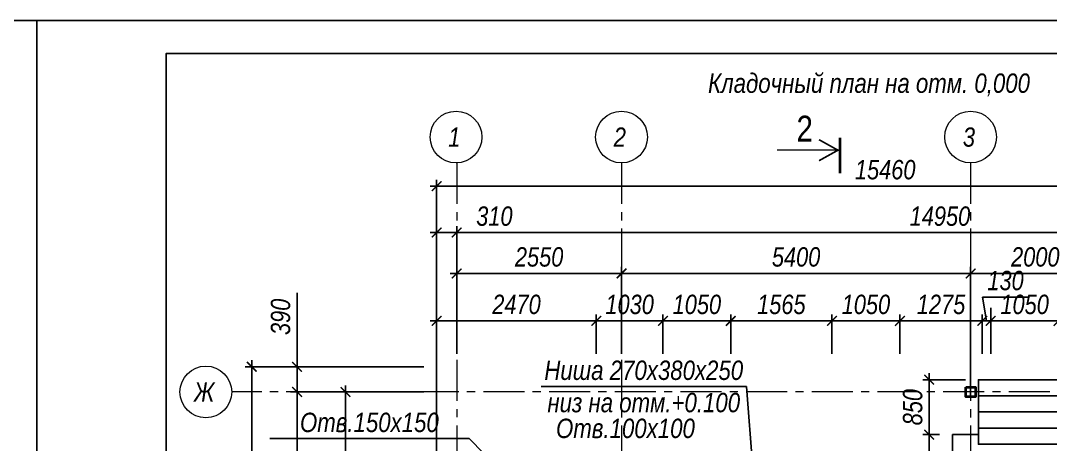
# Model space of a CAD drawing. Header units: millimetres. Extents: x 1582001 to 3303937, y 226471 to 491235.
# Drawn here: x 1791751 to 1807680, y 403497 to 410055 of the extents above; entities that cross this region are included whole.
import ezdxf
from ezdxf.enums import TextEntityAlignment as Align

# ---------------------------------------------------------------- set-up
doc = ezdxf.new("R2010")
doc.units = ezdxf.units.MM
doc.linetypes.add('CENTER', pattern=[50.8, 31.75, -6.35, 6.35, -6.35])
doc.layers.get('Defpoints').update_dxf_attribs({"color": 255, "lineweight": 30})
for name, color, linetype, lineweight in [('Лестница', 74, 'Continuous', 25), ('Оси', 251, 'CENTER', 9), ('Размеры', 7, 'Continuous', 18), ('Стены несущие', 7, 'Continuous', 40), ('СТОЙКИ', 26, 'Continuous', 40)]:
    doc.layers.add(name, color=color, linetype=linetype, lineweight=lineweight)
doc.layers.add('Формуляр', color=138, linetype='Continuous')
doc.styles.add('-АР-', font='ARIALN.TTF', dxfattribs={"width": 0.98, "height": 300})
doc.styles.add('GOST 2.304', font='ARIALNI.TTF', dxfattribs={"width": 0.98, "height": 300})
doc.styles.add('style', font='ARIALNI.TTF', dxfattribs={"width": 0.98, "height": 300})
doc.styles.add('Текст', font='ARIALNI.TTF')
doc.dimstyles.new('М100', dxfattribs={"dimtxt": 600, "dimasz": 150, "dimexe": 100, "dimexo": 200, "dimgap": 100, "dimtad": 1, "dimdec": 0, "dimtxsty": 'style', "dimblk": 'ARCHTICK', "dimcen": 150, "dimdle": 100, "dimclrt": 256, "dimadec": 0, "dimazin": 0, "dimtfac": 1, "dimtdec": 0, "dimtmove": 1, "dimatfit": 3, "dimldrblk": 'NONE', "dimfxl": 0, "dimarcsym": 0})

# ---------------------------------------------------------------- blocks, each defined once
blk = doc.blocks.new('_ArchTick')
at = {"color": 0, "linetype": 'ByBlock', "const_width": 0.15}
blk.add_lwpolyline([(-0.5, -0.5), (0.5, 0.5)], dxfattribs=at)
blk = doc.blocks.new('*D203')
at = {"layer": 'Defpoints', "color": 0, "lineweight": -3, "transparency": 16777216}
for p in [(1798186, 404308), (1796776, 401308), (1798186, 401308)]:
    blk.add_point(p, dxfattribs=at)
at = {"layer": 'Размеры', "color": 0, "lineweight": -2, "transparency": 16777216}
for p, q in [((1797986, 404308), (1796676, 404308)), ((1796776, 404408), (1796776, 401208)), ((1797986, 401308), (1796676, 401308))]:
    blk.add_line(p, q, dxfattribs=at)
at = {"layer": 'Размеры', "color": 0, "lineweight": -2, "transparency": 16777216, "xscale": 150, "yscale": 150, "zscale": 150}
for p, rotation in [((1796776, 404308), 90), ((1796776, 401308), 270)]:
    blk.add_blockref('_ArchTick', p, dxfattribs=dict(at, rotation=rotation))
at = {"layer": 'Размеры', "transparency": 16777216, "insert": (1796523, 402808), "char_height": 300, "attachment_point": 5, "rotation": 90, "style": 'style'}
blk.add_mtext('3000', dxfattribs=at)
blk = doc.blocks.new('_None')
blk = doc.blocks.new('*D204')
at = {"layer": 'Defpoints', "color": 0, "lineweight": -3, "transparency": 16777216}
for p in [(1798186, 404308), (1796026, 386408), (1798176, 386408)]:
    blk.add_point(p, dxfattribs=at)
at = {"layer": 'Размеры', "color": 0, "lineweight": -2, "transparency": 16777216}
for p, q in [((1797986, 404308), (1795926, 404308)), ((1796026, 404408), (1796026, 386308)), ((1797976, 386408), (1795926, 386408))]:
    blk.add_line(p, q, dxfattribs=at)
at = {"layer": 'Размеры', "color": 0, "lineweight": -2, "transparency": 16777216, "xscale": 150, "yscale": 150, "zscale": 150}
for p, rotation in [((1796026, 404308), 90), ((1796026, 386408), 270)]:
    blk.add_blockref('_ArchTick', p, dxfattribs=dict(at, rotation=rotation))
at = {"layer": 'Размеры', "transparency": 16777216, "insert": (1795773, 395358), "char_height": 300, "attachment_point": 5, "rotation": 90, "style": 'style'}
blk.add_mtext('17900', dxfattribs=at)
blk = doc.blocks.new('*D205')
at = {"layer": 'Defpoints', "color": 0, "lineweight": -3, "transparency": 16777216}
for p in [(1796026, 404698), (1798186, 404698), (1798186, 404308)]:
    blk.add_point(p, dxfattribs=at)
at = {"layer": 'Размеры', "color": 0, "lineweight": -2, "transparency": 16777216}
for p, q in [((1796026, 405843), (1796026, 404698)), ((1796026, 404208), (1796026, 404798)), ((1797986, 404698), (1795926, 404698)), ((1797986, 404308), (1795926, 404308))]:
    blk.add_line(p, q, dxfattribs=at)
at = {"layer": 'Размеры', "color": 0, "lineweight": -2, "transparency": 16777216, "xscale": 150, "yscale": 150, "zscale": 150}
for p, rotation in [((1796026, 404698), 90), ((1796026, 404308), 270)]:
    blk.add_blockref('_ArchTick', p, dxfattribs=dict(at, rotation=rotation))
at = {"layer": 'Размеры', "transparency": 16777216, "insert": (1795773, 405470), "char_height": 300, "attachment_point": 5, "rotation": 90, "style": 'style'}
blk.add_mtext('390', dxfattribs=at)
blk = doc.blocks.new('*D207')
at = {"layer": 'Defpoints', "color": 0, "lineweight": -3, "transparency": 16777216}
for p in [(1798186, 404698), (1795326, 386018), (1798176, 386018)]:
    blk.add_point(p, dxfattribs=at)
at = {"layer": 'Размеры', "color": 0, "lineweight": -2, "transparency": 16777216}
for p, q in [((1795326, 404798), (1795326, 385918)), ((1797986, 404698), (1795226, 404698)), ((1797976, 386018), (1795226, 386018))]:
    blk.add_line(p, q, dxfattribs=at)
at = {"layer": 'Размеры', "color": 0, "lineweight": -2, "transparency": 16777216, "xscale": 150, "yscale": 150, "zscale": 150}
for p, rotation in [((1795326, 404698), 90), ((1795326, 386018), 270)]:
    blk.add_blockref('_ArchTick', p, dxfattribs=dict(at, rotation=rotation))
at = {"layer": 'Размеры', "transparency": 16777216, "insert": (1795073, 395358), "char_height": 300, "attachment_point": 5, "rotation": 90, "style": 'style'}
blk.add_mtext('18680', dxfattribs=at)
blk = doc.blocks.new('*D237')
at = {"layer": 'Defpoints', "color": 0, "lineweight": -3, "transparency": 16777216}
for p in [(1806446, 406142), (1801046, 404698), (1806446, 404042)]:
    blk.add_point(p, dxfattribs=at)
at = {"layer": 'Размеры', "color": 0, "lineweight": -2, "transparency": 16777216}
for p, q in [((1801046, 404898), (1801046, 406242)), ((1806446, 404242), (1806446, 406242)), ((1800946, 406142), (1806546, 406142))]:
    blk.add_line(p, q, dxfattribs=at)
at = {"layer": 'Размеры', "color": 0, "lineweight": -2, "transparency": 16777216, "xscale": 150, "yscale": 150, "zscale": 150, "rotation": 180}
blk.add_blockref('_ArchTick', (1801046, 406142), dxfattribs=at)
at = {"layer": 'Размеры', "color": 0, "lineweight": -2, "transparency": 16777216, "xscale": 150, "yscale": 150, "zscale": 150}
blk.add_blockref('_ArchTick', (1806446, 406142), dxfattribs=at)
at = {"layer": 'Размеры', "transparency": 16777216, "insert": (1803746, 406396), "char_height": 300, "attachment_point": 5, "style": 'style'}
blk.add_mtext('5400', dxfattribs=at)
blk = doc.blocks.new('*D238')
at = {"layer": 'Defpoints', "color": 0, "lineweight": -3, "transparency": 16777216}
for p in [(1808446, 406142), (1806446, 404042), (1808446, 404042)]:
    blk.add_point(p, dxfattribs=at)
at = {"layer": 'Размеры', "color": 0, "lineweight": -2, "transparency": 16777216}
for p, q in [((1806446, 404242), (1806446, 406242)), ((1808446, 404242), (1808446, 406242)), ((1806346, 406142), (1808546, 406142))]:
    blk.add_line(p, q, dxfattribs=at)
at = {"layer": 'Размеры', "color": 0, "lineweight": -2, "transparency": 16777216, "xscale": 150, "yscale": 150, "zscale": 150, "rotation": 180}
blk.add_blockref('_ArchTick', (1806446, 406142), dxfattribs=at)
at = {"layer": 'Размеры', "color": 0, "lineweight": -2, "transparency": 16777216, "xscale": 150, "yscale": 150, "zscale": 150}
blk.add_blockref('_ArchTick', (1808446, 406142), dxfattribs=at)
at = {"layer": 'Размеры', "transparency": 16777216, "insert": (1807446, 406396), "char_height": 300, "attachment_point": 5, "style": 'style'}
blk.add_mtext('2000', dxfattribs=at)
blk = doc.blocks.new('*D240')
at = {"layer": 'Defpoints', "color": 0, "lineweight": -3, "transparency": 16777216}
for p in [(1801046, 406142), (1798496, 404698), (1801046, 404698)]:
    blk.add_point(p, dxfattribs=at)
at = {"layer": 'Размеры', "color": 0, "lineweight": -2, "transparency": 16777216}
for p, q in [((1798496, 404898), (1798496, 406242)), ((1801046, 404898), (1801046, 406242)), ((1798396, 406142), (1801146, 406142))]:
    blk.add_line(p, q, dxfattribs=at)
at = {"layer": 'Размеры', "color": 0, "lineweight": -2, "transparency": 16777216, "xscale": 150, "yscale": 150, "zscale": 150, "rotation": 180}
blk.add_blockref('_ArchTick', (1798496, 406142), dxfattribs=at)
at = {"layer": 'Размеры', "color": 0, "lineweight": -2, "transparency": 16777216, "xscale": 150, "yscale": 150, "zscale": 150}
blk.add_blockref('_ArchTick', (1801046, 406142), dxfattribs=at)
at = {"layer": 'Размеры', "transparency": 16777216, "insert": (1799771, 406396), "char_height": 300, "attachment_point": 5, "style": 'style'}
blk.add_mtext('2550', dxfattribs=at)
blk = doc.blocks.new('*D241')
at = {"layer": 'Defpoints', "color": 0, "lineweight": -3, "transparency": 16777216}
for p in [(1798496, 406774), (1798496, 404698), (1813446, 404042)]:
    blk.add_point(p, dxfattribs=at)
at = {"layer": 'Размеры', "color": 0, "lineweight": -2, "transparency": 16777216}
for p, q in [((1798496, 404898), (1798496, 406874)), ((1813446, 404242), (1813446, 406874)), ((1813546, 406774), (1798396, 406774))]:
    blk.add_line(p, q, dxfattribs=at)
at = {"layer": 'Размеры', "color": 0, "lineweight": -2, "transparency": 16777216, "xscale": 150, "yscale": 150, "zscale": 150, "rotation": 180}
blk.add_blockref('_ArchTick', (1798496, 406774), dxfattribs=at)
at = {"layer": 'Размеры', "color": 0, "lineweight": -2, "transparency": 16777216, "xscale": 150, "yscale": 150, "zscale": 150}
blk.add_blockref('_ArchTick', (1813446, 406774), dxfattribs=at)
at = {"layer": 'Размеры', "transparency": 16777216, "insert": (1805971, 407027), "char_height": 300, "attachment_point": 5, "style": 'style'}
blk.add_mtext('14950', dxfattribs=at)
blk = doc.blocks.new('*D242')
at = {"layer": 'Defpoints', "color": 0, "lineweight": -3, "transparency": 16777216}
for p in [(1798186, 406774), (1798186, 404698), (1798496, 404698)]:
    blk.add_point(p, dxfattribs=at)
at = {"layer": 'Размеры', "color": 0, "lineweight": -2, "transparency": 16777216}
for p, q in [((1798186, 404898), (1798186, 406874)), ((1798496, 404898), (1798496, 406874)), ((1798596, 406774), (1798086, 406774)), ((1799452, 406774), (1798496, 406774))]:
    blk.add_line(p, q, dxfattribs=at)
at = {"layer": 'Размеры', "color": 0, "lineweight": -2, "transparency": 16777216, "xscale": 150, "yscale": 150, "zscale": 150, "rotation": 180}
blk.add_blockref('_ArchTick', (1798186, 406774), dxfattribs=at)
at = {"layer": 'Размеры', "color": 0, "lineweight": -2, "transparency": 16777216, "xscale": 150, "yscale": 150, "zscale": 150}
blk.add_blockref('_ArchTick', (1798496, 406774), dxfattribs=at)
at = {"layer": 'Размеры', "transparency": 16777216, "insert": (1799079, 407027), "char_height": 300, "attachment_point": 5, "style": 'style'}
blk.add_mtext('310', dxfattribs=at)
blk = doc.blocks.new('*D244')
at = {"layer": 'Defpoints', "color": 0, "lineweight": -3, "transparency": 16777216}
for p in [(1813646, 407493), (1798186, 404698), (1813646, 404698)]:
    blk.add_point(p, dxfattribs=at)
at = {"layer": 'Размеры', "color": 0, "lineweight": -2, "transparency": 16777216}
for p, q in [((1798086, 407493), (1813746, 407493)), ((1798186, 404898), (1798186, 407593)), ((1813646, 404898), (1813646, 407593))]:
    blk.add_line(p, q, dxfattribs=at)
at = {"layer": 'Размеры', "color": 0, "lineweight": -2, "transparency": 16777216, "xscale": 150, "yscale": 150, "zscale": 150, "rotation": 180}
blk.add_blockref('_ArchTick', (1798186, 407493), dxfattribs=at)
at = {"layer": 'Размеры', "color": 0, "lineweight": -2, "transparency": 16777216, "xscale": 150, "yscale": 150, "zscale": 150}
blk.add_blockref('_ArchTick', (1813646, 407493), dxfattribs=at)
at = {"layer": 'Размеры', "transparency": 16777216, "insert": (1805124, 407746), "char_height": 300, "attachment_point": 5, "style": 'style'}
blk.add_mtext('15460', dxfattribs=at)
blk = doc.blocks.new('R-L')
at = {"color": 0, "linetype": 'Continuous'}
blk.add_line((0, 0), (0, -15), dxfattribs=at)
for points, const_width in [([(-3, 0), (5.5, 0)], 0.6), ([(-2.5, -5), (0, -0.5), (2.5, -5)], 0.4)]:
    blk.add_lwpolyline(points, dxfattribs=dict(at, const_width=const_width))
blk = doc.blocks.new('*D248')
at = {"layer": 'Defpoints', "color": 0, "lineweight": -3, "transparency": 16777216}
for p in [(1806756, 405408), (1806756, 404698), (1807806, 404698)]:
    blk.add_point(p, dxfattribs=at)
at = {"layer": 'Размеры', "color": 0, "lineweight": -2, "transparency": 16777216}
for p, q in [((1807906, 405408), (1806656, 405408)), ((1806756, 404898), (1806756, 405508)), ((1807806, 404898), (1807806, 405508))]:
    blk.add_line(p, q, dxfattribs=at)
at = {"layer": 'Размеры', "color": 0, "lineweight": -2, "transparency": 16777216, "xscale": 150, "yscale": 150, "zscale": 150, "rotation": 180}
blk.add_blockref('_ArchTick', (1806756, 405408), dxfattribs=at)
at = {"layer": 'Размеры', "color": 0, "lineweight": -2, "transparency": 16777216, "xscale": 150, "yscale": 150, "zscale": 150}
blk.add_blockref('_ArchTick', (1807806, 405408), dxfattribs=at)
at = {"layer": 'Размеры', "transparency": 16777216, "insert": (1807281, 405661), "char_height": 300, "attachment_point": 5, "style": 'style'}
blk.add_mtext('1050', dxfattribs=at)
blk = doc.blocks.new('*D249')
at = {"layer": 'Defpoints', "color": 0, "lineweight": -3, "transparency": 16777216}
for p in [(1806626, 405408), (1806756, 405408), (1806626, 404698)]:
    blk.add_point(p, dxfattribs=at)
at = {"layer": 'Размеры', "color": 0, "lineweight": -2, "transparency": 16777216}
for p, q in [((1806691, 405408), (1806627, 405777)), ((1806627, 405777), (1807342, 405777)), ((1806756, 405608), (1806756, 405508)), ((1806626, 405408), (1806476, 405408)), ((1806626, 404898), (1806626, 405508)), ((1806756, 405408), (1806626, 405408)), ((1806756, 405408), (1806626, 405408)), ((1806756, 405408), (1806906, 405408))]:
    blk.add_line(p, q, dxfattribs=at)
at = {"layer": 'Размеры', "color": 0, "lineweight": -2, "transparency": 16777216, "xscale": 150, "yscale": 150, "zscale": 150}
blk.add_blockref('_ArchTick', (1806626, 405408), dxfattribs=at)
at = {"layer": 'Размеры', "color": 0, "lineweight": -2, "transparency": 16777216, "xscale": 150, "yscale": 150, "zscale": 150, "rotation": 180}
blk.add_blockref('_ArchTick', (1806756, 405408), dxfattribs=at)
at = {"layer": 'Размеры', "transparency": 16777216, "insert": (1806985, 406030), "char_height": 300, "attachment_point": 5, "style": 'style'}
blk.add_mtext('130', dxfattribs=at)
blk = doc.blocks.new('*D250')
at = {"layer": 'Defpoints', "color": 0, "lineweight": -3, "transparency": 16777216}
for p in [(1805351, 405408), (1805351, 404698), (1806626, 404698)]:
    blk.add_point(p, dxfattribs=at)
at = {"layer": 'Размеры', "color": 0, "lineweight": -2, "transparency": 16777216}
for p, q in [((1806726, 405408), (1805251, 405408)), ((1805351, 404898), (1805351, 405508)), ((1806626, 404898), (1806626, 405508))]:
    blk.add_line(p, q, dxfattribs=at)
at = {"layer": 'Размеры', "color": 0, "lineweight": -2, "transparency": 16777216, "xscale": 150, "yscale": 150, "zscale": 150, "rotation": 180}
blk.add_blockref('_ArchTick', (1805351, 405408), dxfattribs=at)
at = {"layer": 'Размеры', "color": 0, "lineweight": -2, "transparency": 16777216, "xscale": 150, "yscale": 150, "zscale": 150}
blk.add_blockref('_ArchTick', (1806626, 405408), dxfattribs=at)
at = {"layer": 'Размеры', "transparency": 16777216, "insert": (1805988, 405661), "char_height": 300, "attachment_point": 5, "style": 'style'}
blk.add_mtext('1275', dxfattribs=at)
blk = doc.blocks.new('*D251')
at = {"layer": 'Defpoints', "color": 0, "lineweight": -3, "transparency": 16777216}
for p in [(1804301, 405408), (1804301, 404698), (1805351, 404698)]:
    blk.add_point(p, dxfattribs=at)
at = {"layer": 'Размеры', "color": 0, "lineweight": -2, "transparency": 16777216}
for p, q in [((1805451, 405408), (1804201, 405408)), ((1804301, 404898), (1804301, 405508)), ((1805351, 404898), (1805351, 405508))]:
    blk.add_line(p, q, dxfattribs=at)
at = {"layer": 'Размеры', "color": 0, "lineweight": -2, "transparency": 16777216, "xscale": 150, "yscale": 150, "zscale": 150, "rotation": 180}
blk.add_blockref('_ArchTick', (1804301, 405408), dxfattribs=at)
at = {"layer": 'Размеры', "color": 0, "lineweight": -2, "transparency": 16777216, "xscale": 150, "yscale": 150, "zscale": 150}
blk.add_blockref('_ArchTick', (1805351, 405408), dxfattribs=at)
at = {"layer": 'Размеры', "transparency": 16777216, "insert": (1804826, 405661), "char_height": 300, "attachment_point": 5, "style": 'style'}
blk.add_mtext('1050', dxfattribs=at)
blk = doc.blocks.new('*D252')
at = {"layer": 'Defpoints', "color": 0, "lineweight": -3, "transparency": 16777216}
for p in [(1802736, 405408), (1802736, 404698), (1804301, 404698)]:
    blk.add_point(p, dxfattribs=at)
at = {"layer": 'Размеры', "color": 0, "lineweight": -2, "transparency": 16777216}
for p, q in [((1804401, 405408), (1802636, 405408)), ((1802736, 404898), (1802736, 405508)), ((1804301, 404898), (1804301, 405508))]:
    blk.add_line(p, q, dxfattribs=at)
at = {"layer": 'Размеры', "color": 0, "lineweight": -2, "transparency": 16777216, "xscale": 150, "yscale": 150, "zscale": 150, "rotation": 180}
blk.add_blockref('_ArchTick', (1802736, 405408), dxfattribs=at)
at = {"layer": 'Размеры', "color": 0, "lineweight": -2, "transparency": 16777216, "xscale": 150, "yscale": 150, "zscale": 150}
blk.add_blockref('_ArchTick', (1804301, 405408), dxfattribs=at)
at = {"layer": 'Размеры', "transparency": 16777216, "insert": (1803518, 405661), "char_height": 300, "attachment_point": 5, "style": 'style'}
blk.add_mtext('1565', dxfattribs=at)
blk = doc.blocks.new('*D253')
at = {"layer": 'Defpoints', "color": 0, "lineweight": -3, "transparency": 16777216}
for p in [(1801686, 405408), (1801686, 404698), (1802736, 404698)]:
    blk.add_point(p, dxfattribs=at)
at = {"layer": 'Размеры', "color": 0, "lineweight": -2, "transparency": 16777216}
for p, q in [((1802836, 405408), (1801586, 405408)), ((1801686, 404898), (1801686, 405508)), ((1802736, 404898), (1802736, 405508))]:
    blk.add_line(p, q, dxfattribs=at)
at = {"layer": 'Размеры', "color": 0, "lineweight": -2, "transparency": 16777216, "xscale": 150, "yscale": 150, "zscale": 150, "rotation": 180}
blk.add_blockref('_ArchTick', (1801686, 405408), dxfattribs=at)
at = {"layer": 'Размеры', "color": 0, "lineweight": -2, "transparency": 16777216, "xscale": 150, "yscale": 150, "zscale": 150}
blk.add_blockref('_ArchTick', (1802736, 405408), dxfattribs=at)
at = {"layer": 'Размеры', "transparency": 16777216, "insert": (1802211, 405661), "char_height": 300, "attachment_point": 5, "style": 'style'}
blk.add_mtext('1050', dxfattribs=at)
blk = doc.blocks.new('*D254')
at = {"layer": 'Defpoints', "color": 0, "lineweight": -3, "transparency": 16777216}
for p in [(1800656, 405408), (1800656, 404698), (1801686, 404698)]:
    blk.add_point(p, dxfattribs=at)
at = {"layer": 'Размеры', "color": 0, "lineweight": -2, "transparency": 16777216}
for p, q in [((1801786, 405408), (1800556, 405408)), ((1800656, 404898), (1800656, 405508)), ((1801686, 404898), (1801686, 405508))]:
    blk.add_line(p, q, dxfattribs=at)
at = {"layer": 'Размеры', "color": 0, "lineweight": -2, "transparency": 16777216, "xscale": 150, "yscale": 150, "zscale": 150, "rotation": 180}
blk.add_blockref('_ArchTick', (1800656, 405408), dxfattribs=at)
at = {"layer": 'Размеры', "color": 0, "lineweight": -2, "transparency": 16777216, "xscale": 150, "yscale": 150, "zscale": 150}
blk.add_blockref('_ArchTick', (1801686, 405408), dxfattribs=at)
at = {"layer": 'Размеры', "transparency": 16777216, "insert": (1801171, 405661), "char_height": 300, "attachment_point": 5, "style": 'style'}
blk.add_mtext('1030', dxfattribs=at)
blk = doc.blocks.new('*D255')
at = {"layer": 'Defpoints', "color": 0, "lineweight": -3, "transparency": 16777216}
for p in [(1798186, 405408), (1800656, 404698), (1798186, 401698)]:
    blk.add_point(p, dxfattribs=at)
at = {"layer": 'Размеры', "color": 0, "lineweight": -2, "transparency": 16777216}
for p, q in [((1800756, 405408), (1798086, 405408)), ((1798186, 401898), (1798186, 405508)), ((1800656, 404898), (1800656, 405508))]:
    blk.add_line(p, q, dxfattribs=at)
at = {"layer": 'Размеры', "color": 0, "lineweight": -2, "transparency": 16777216, "xscale": 150, "yscale": 150, "zscale": 150, "rotation": 180}
blk.add_blockref('_ArchTick', (1798186, 405408), dxfattribs=at)
at = {"layer": 'Размеры', "color": 0, "lineweight": -2, "transparency": 16777216, "xscale": 150, "yscale": 150, "zscale": 150}
blk.add_blockref('_ArchTick', (1800656, 405408), dxfattribs=at)
at = {"layer": 'Размеры', "transparency": 16777216, "insert": (1799421, 405661), "char_height": 300, "attachment_point": 5, "style": 'style'}
blk.add_mtext('2470', dxfattribs=at)
blk = doc.blocks.new('*D330')
at = {"layer": 'Defpoints', "color": 0, "lineweight": -3, "transparency": 16777216}
for p in [(1805804, 403648), (1806166, 403648), (1806116, 401698)]:
    blk.add_point(p, dxfattribs=at)
at = {"layer": 'Размеры', "color": 0, "lineweight": -2, "transparency": 16777216}
for p, q in [((1805966, 403648), (1805704, 403648)), ((1805804, 401598), (1805804, 403748)), ((1805916, 401698), (1805704, 401698))]:
    blk.add_line(p, q, dxfattribs=at)
at = {"layer": 'Размеры', "color": 0, "lineweight": -2, "transparency": 16777216, "xscale": 150, "yscale": 150, "zscale": 150}
for p, rotation in [((1805804, 403648), 90), ((1805804, 401698), 270)]:
    blk.add_blockref('_ArchTick', p, dxfattribs=dict(at, rotation=rotation))
at = {"layer": 'Размеры', "transparency": 16777216, "insert": (1805550, 402673), "char_height": 300, "attachment_point": 5, "rotation": 90, "style": 'style'}
blk.add_mtext('1950', dxfattribs=at)
blk = doc.blocks.new('*D331')
at = {"layer": 'Defpoints', "color": 0, "lineweight": -3, "transparency": 16777216}
for p in [(1805804, 404498), (1806566, 404498), (1806166, 403648)]:
    blk.add_point(p, dxfattribs=at)
at = {"layer": 'Размеры', "color": 0, "lineweight": -2, "transparency": 16777216}
for p, q in [((1806366, 404498), (1805704, 404498)), ((1805804, 403548), (1805804, 404598)), ((1805966, 403648), (1805704, 403648))]:
    blk.add_line(p, q, dxfattribs=at)
at = {"layer": 'Размеры', "color": 0, "lineweight": -2, "transparency": 16777216, "xscale": 150, "yscale": 150, "zscale": 150}
for p, rotation in [((1805804, 404498), 90), ((1805804, 403648), 270)]:
    blk.add_blockref('_ArchTick', p, dxfattribs=dict(at, rotation=rotation))
at = {"layer": 'Размеры', "transparency": 16777216, "insert": (1805550, 404073), "char_height": 300, "attachment_point": 5, "rotation": 90, "style": 'style'}
blk.add_mtext('850', dxfattribs=at)

msp = doc.modelspace()

# ---------------------------------------------------------------- linework, layer by layer
at = {"ltscale": 100}
for p, q in [((1802980.5, 404394), (1799801.9, 404394)), ((1803194, 401614.8), (1802980.5, 404394)), ((1798688.9, 403587.4), (1795605.1, 403587.4)), ((1803565.7, 398657.2), (1798688.9, 403587.4))]:
    msp.add_line(p, q, dxfattribs=at)
at = {"layer": 'Лестница'}
for points in [[(1806565.7, 404248.1), (1806565.7, 404498.1), (1808015.7, 404498.1)], [(1806565.7, 403998.1), (1806565.7, 404248.1), (1808015.7, 404248.1)], [(1806565.7, 403748.1), (1806565.7, 403998.1), (1808015.7, 403998.1)], [(1806565.7, 403648.1), (1806565.7, 403498.1), (1808065.7, 403498.1), (1808065.7, 400408.1), (1806625.7, 400408.1), (1806625.7, 401698.1), (1806165.7, 401698.1), (1806165.7, 403648.1), (1806565.7, 403648.1)], [(1806565.7, 403498.1), (1806565.7, 403748.1), (1808015.7, 403748.1)]]:
    msp.add_lwpolyline(points, dxfattribs=at)
at = {"layer": 'Оси', "ltscale": 20}
for p, q in [((1798495.7, 407852.6), (1798495.7, 382873.6)), ((1801045.7, 407852.5), (1801045.7, 382873.7)), ((1806445.7, 407852.5), (1806445.7, 382873.7)), ((1816815.7, 404308.1), (1795015.7, 404308.1))]:
    msp.add_line(p, q, dxfattribs=at)
at = {"layer": 'Оси', "linetype": 'Continuous', "ltscale": 100}
for centre in [(1798485.7, 408252.5), (1798485.7, 408252.5), (1801045.7, 408252.5), (1801045.7, 408252.5), (1806445.7, 408252.5), (1806445.7, 408252.5), (1794615.7, 404308.1), (1794615.7, 404308.1)]:
    msp.add_circle(centre, 400, dxfattribs=at)
at = {"layer": 'СТОЙКИ', "ltscale": 100}
msp.add_lwpolyline([(1806370.7, 404383.1), (1806520.7, 404383.1), (1806520.7, 404233.1), (1806370.7, 404233.1), (1806370.7, 404383.1)], dxfattribs=at)
at = {"layer": 'Формуляр'}
for points in [[(1750000.6, 410054.8), (1792000.5, 410054.8), (1792000.5, 380354.9), (1750000.6, 380354.9)], [(1792000.5, 410054.8), (1834000.4, 410054.8), (1834000.4, 380354.9), (1792000.5, 380354.9)]]:
    msp.add_lwpolyline(points, close=True, dxfattribs=at)
at = {"layer": 'Формуляр', "color": 0}
msp.add_lwpolyline([(1794000.5, 380854.9), (1794000.5, 409544.8), (1833500.4, 409544.8), (1833500.4, 380854.9)], close=True, dxfattribs=at)

# ---------------------------------------------------------------- block references
at = {"layer": 'Оси', "linetype": 'Continuous', "xscale": 65, "yscale": 65, "zscale": 65, "rotation": 270}
msp.add_blockref('R-L', (1804425.7, 408049.4), dxfattribs=at)
msp.add_blockref('R-L', (1804425.7, 408049.4), dxfattribs=at)
msp.add_blockref('R-L', (1804425.7, 408049.4), dxfattribs=at)
msp.add_blockref('R-L', (1804425.7, 408049.4), dxfattribs=at)

# ---------------------------------------------------------------- texts
at = {"ltscale": 100, "style": 'Текст'}
for s, p in [('Ниша 270х380х250', (1799851.9, 404494)), ('низ на отм.+0.100', (1799899.3, 403994)), ('Отв.150х150', (1796071.6, 403687.4)), ('Отв.100х100', (1800032.6, 403595))]:
    msp.add_text(s, height=300, dxfattribs=at).set_placement(p)
at = {"layer": 'Оси', "linetype": 'Continuous', "style": '-АР-'}
msp.add_text('2', height=400, dxfattribs=at).set_placement((1803751.7, 408182.6))
at = {"layer": 'Оси', "linetype": 'Continuous', "ltscale": 100, "style": 'GOST 2.304'}
for s, p in [('1', (1798459.4, 408252.5)), ('2', (1801019.4, 408252.5)), ('3', (1806419.4, 408252.5)), ('Ж', (1794589.4, 404308.1))]:
    msp.add_text(s, height=297.2, dxfattribs=at).set_placement(p, align=Align.MIDDLE_CENTER)
at = {"layer": 'Стены несущие', "ltscale": 100, "style": 'GOST 2.304'}
msp.add_text('Кладочный план на отм. 0,000', height=300, dxfattribs=at).set_placement((1802384.1, 408936.5))

# ---------------------------------------------------------------- dimensions: what is measured, and where the dimension line sits
at = {"layer": 'Размеры'}
for base, p1, p2, picture, middle in [((1813645.7, 407492.5), (1798185.7, 404698.1), (1813645.7, 404698.1), '*D244', (1805124.4, 407492.5)), ((1798185.7, 406774.2), (1798495.7, 404698.1), (1798185.7, 404698.1), '*D242', (1799078.9, 406774.2)), ((1806625.7, 405408.1), (1806755.7, 405408.1), (1806625.7, 404698.1), '*D249', (1806727.1, 405776.7))]:
    dim = msp.add_linear_dim(base=base, p1=p1, p2=p2, dimstyle='М100', override={"dimtxt": 250}, dxfattribs=at)
    dim.commit()
    dim.dimension.update_dxf_attribs({"geometry": picture, "text_midpoint": middle, "dimtype": 160})
for base, p1, p2, picture, middle in [((1798495.7, 406774.2), (1813445.7, 404042.3), (1798495.7, 404698.1), '*D241', (1805970.7, 407027.4)), ((1801045.7, 406142.3), (1798495.7, 404698.1), (1801045.7, 404698.1), '*D240', (1799770.7, 406395.5)), ((1806445.7, 406142.3), (1801045.7, 404698.1), (1806445.7, 404042.3), '*D237', (1803745.7, 406395.5)), ((1808445.7, 406142.3), (1806445.7, 404042.3), (1808445.7, 404042.3), '*D238', (1807445.7, 406395.5)), ((1798185.7, 405408.1), (1800655.7, 404698.1), (1798185.7, 401698.1), '*D255', (1799420.7, 405661.3)), ((1800655.7, 405408.1), (1801685.7, 404698.1), (1800655.7, 404698.1), '*D254', (1801170.7, 405661.3)), ((1801685.7, 405408.1), (1802735.7, 404698.1), (1801685.7, 404698.1), '*D253', (1802210.7, 405661.3)), ((1802735.7, 405408.1), (1804300.7, 404698.1), (1802735.7, 404698.1), '*D252', (1803518.2, 405661.3)), ((1804300.7, 405408.1), (1805350.7, 404698.1), (1804300.7, 404698.1), '*D251', (1804825.7, 405661.3)), ((1805350.7, 405408.1), (1806625.7, 404698.1), (1805350.7, 404698.1), '*D250', (1805988.2, 405661.3)), ((1806755.7, 405408.1), (1807805.7, 404698.1), (1806755.7, 404698.1), '*D248', (1807280.7, 405661.3))]:
    dim = msp.add_linear_dim(base=base, p1=p1, p2=p2, dimstyle='М100', override={"dimtxt": 250}, dxfattribs=at)
    dim.commit()
    dim.dimension.update_dxf_attribs({"geometry": picture, "text_midpoint": middle})
dim = msp.add_linear_dim(base=(1796025.7, 404698.1), p1=(1798185.7, 404308.1), p2=(1798185.7, 404698.1), angle=90, dimstyle='М100', override={"dimtxt": 250}, dxfattribs=at)
dim.commit()
dim.dimension.update_dxf_attribs({"geometry": '*D205', "text_midpoint": (1796025.7, 405469.8), "dimtype": 160})
for base, p1, p2, picture, middle in [((1795325.7, 386018.1), (1798185.7, 404698.1), (1798175.7, 386018.1), '*D207', (1795072.5, 395358.1)), ((1805803.6, 404498.1), (1806165.7, 403648.1), (1806565.7, 404498.1), '*D331', (1805550.5, 404073.1)), ((1796025.7, 386408.1), (1798185.7, 404308.1), (1798175.7, 386408.1), '*D204', (1795772.5, 395358.1)), ((1796775.7, 401308.1), (1798185.7, 404308.1), (1798185.7, 401308.1), '*D203', (1796522.5, 402808.1)), ((1805803.6, 403648.1), (1806115.7, 401698.1), (1806165.7, 403648.1), '*D330', (1805550.5, 402673.1))]:
    dim = msp.add_linear_dim(base=base, p1=p1, p2=p2, angle=90, dimstyle='М100', override={"dimtxt": 250}, dxfattribs=at)
    dim.commit()
    dim.dimension.update_dxf_attribs({"geometry": picture, "text_midpoint": middle})

doc.saveas('drawing.dxf')
